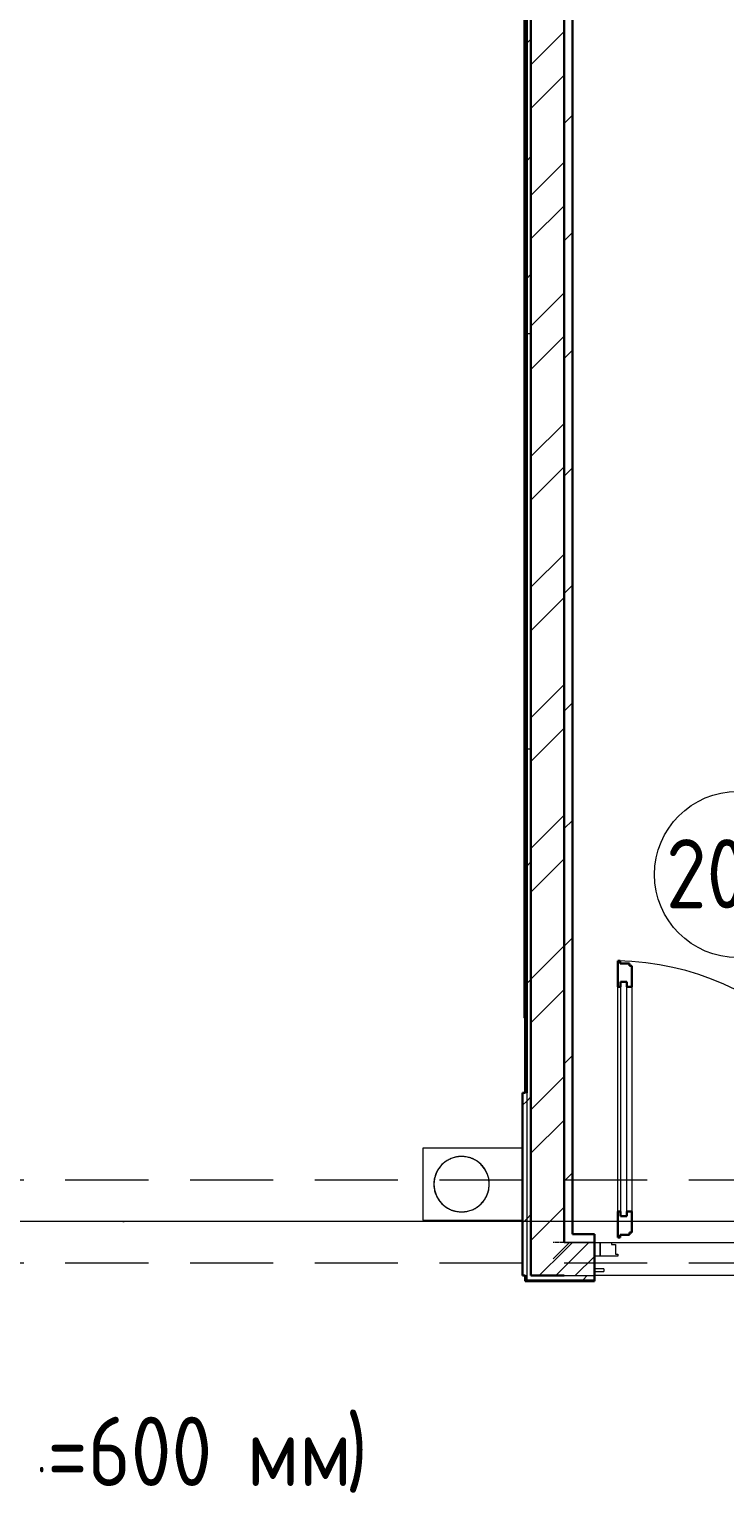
# Model space of a CAD drawing. Header units: millimetres. Extents: x -88595 to 880822, y -1054509 to -148035.
# Drawn here: x 277638 to 280148, y -275231 to -269948 of the extents above; entities that cross this region are included whole.
import ezdxf

# ---------------------------------------------------------------- set-up
doc = ezdxf.new("R2010")
doc.units = ezdxf.units.MM
for name, pattern in [('ADSK_Линия сетки', [25, 20, -2.5, 0, -2.5]), ('ADSK_Сверху', [4.5, 3, -1.5]), ('ADSK_Штриховая_ш2 п1_5', [4.5, 3, -1.5])]:
    doc.linetypes.add(name, pattern=pattern)
for name, color, linetype, lineweight in [('Аннотация', 7, 'Continuous', 20), ('Двери', 7, 'Continuous', 9), ('Линии', 7, 'Continuous', 9), ('Марки помещений', 7, 'Continuous', 20), ('Оборудование', 7, 'Continuous', 18), ('Ограждение', 7, 'Continuous', 9), ('Оси', 7, 'Continuous', 9), ('Перекрытие', 7, 'Continuous', 18), ('Сантехника', 7, 'Continuous', 18), ('Стены наружные', 7, 'Continuous', 18), ('Стены штриховка', 7, 'Continuous', 9)]:
    doc.layers.add(name, color=color, linetype=linetype, lineweight=lineweight)
doc.layers.add('Двери открывание', color=7, linetype='Continuous', lineweight=9, true_color=0xc0c0c0)
doc.styles.add('GOST Common_2', font='GOST_Common.ttf', dxfattribs={"width": 0.9, "height": 350})
doc.styles.add('GOST Common_4', font='GOST_Common.ttf', dxfattribs={"width": 0.9, "height": 3.5})

# ---------------------------------------------------------------- blocks, each defined once
blk = doc.blocks.new('2 этаж')
at = {"layer": 'Двери', "lineweight": 18, "true_color": 0xff0000}
h = blk.add_hatch(dxfattribs=at)
h.set_pattern_fill('FP_2', color=1, style=0, pattern_type=2)
h.set_pattern_definition([(45, (309452.5, 653421.506), (-35.3553, 35.3553), [])])
h.paths.add_polyline_path([(310292.5, 653361.5), (310292.5, 653481.5), (310142.5, 653481.5), (310142.5, 653361.5)])
h.paths.add_polyline_path([(308862.5, 653361.5), (309012.5, 653361.5), (309012.5, 653481.5), (308862.5, 653481.5)])
at = {"layer": 'Двери', "lineweight": 30}
for p, q in [((309096.5, 654497.5), (309104.5, 654497.5)), ((309096.5, 654403.5), (309096.5, 654497.5)), ((309104.5, 654497.5), (309104.5, 654488.5)), ((309104.5, 654488.5), (309138.5, 654488.5)), ((309138.5, 654488.5), (309138.5, 654479.5)), ((309138.5, 654479.5), (309146.5, 654479.5)), ((309146.5, 654479.5), (309146.5, 654403.5)), ((309105.5, 654421.5), (309105.5, 654403.5)), ((309129.5, 654421.5), (309105.5, 654421.5)), ((309129.5, 654403.5), (309129.5, 654421.5)), ((309105.5, 654403.5), (309096.5, 654403.5)), ((309146.5, 654403.5), (309129.5, 654403.5)), ((309096.5, 653499.5), (309096.5, 653593.5)), ((309105.5, 653593.5), (309096.5, 653593.5)), ((309105.5, 653575.5), (309105.5, 653593.5)), ((309129.5, 653575.5), (309105.5, 653575.5)), ((309129.5, 653593.5), (309129.5, 653575.5)), ((309146.5, 653593.5), (309129.5, 653593.5)), ((309146.5, 653593.5), (309146.5, 653517.5)), ((309104.5, 653499.5), (309096.5, 653499.5)), ((309104.5, 653508.5), (309104.5, 653499.5)), ((309138.5, 653508.5), (309104.5, 653508.5)), ((309138.5, 653517.5), (309138.5, 653508.5)), ((309146.5, 653517.5), (309138.5, 653517.5))]:
    blk.add_line(p, q, dxfattribs=at)
at = {"layer": 'Двери'}
for p, q in [((309105.5, 654421.5), (309105.5, 653575.5)), ((309129.5, 654421.5), (309105.5, 654421.5)), ((309129.5, 653575.5), (309129.5, 654421.5)), ((309096.5, 653593.5), (309096.5, 654403.5)), ((309146.5, 654403.5), (309146.5, 653593.5)), ((309105.5, 653575.5), (309129.5, 653575.5)), ((309012.5, 653481.5), (309032.5, 653481.5)), ((309012.5, 653431.5), (309012.5, 653481.5)), ((309032.5, 653481.5), (309032.5, 653431.5)), ((309032.5, 653481.5), (309073.5, 653481.5)), ((309032.5, 653431.5), (309032.5, 653481.5)), ((309073.5, 653481.5), (309073.5, 653473.5)), ((309073.5, 653473.5), (309087.5, 653473.5)), ((309087.5, 653473.5), (309087.5, 653439.5)), ((309032.5, 653431.5), (309012.5, 653431.5)), ((309096.5, 653431.5), (309032.5, 653431.5)), ((309087.5, 653439.5), (309096.5, 653439.5)), ((309096.5, 653439.5), (309096.5, 653431.5))]:
    blk.add_line(p, q, dxfattribs=at)
at = {"layer": 'Двери', "linetype": 'ADSK_Штриховая_ш2 п1_5'}
for p, q in [((309012.5, 653481.5), (308862.5, 653481.5)), ((309012.5, 653361.5), (309012.5, 653481.5)), ((308862.5, 653361.5), (309012.5, 653361.5))]:
    blk.add_line(p, q, dxfattribs=at)
at = {"layer": 'Двери открывание'}
blk.add_arc((309078.5, 653499.5), 998, 0, 88.9666, dxfattribs=at)
at = {"layer": 'Линии', "linetype": 'ADSK_Сверху', "ltscale": 100}
for p, q in [((311902.5, 653706.5), (301037.5, 653706.5)), ((311902.5, 653406.5), (301037.5, 653406.5))]:
    blk.add_line(p, q, dxfattribs=at)
at = {"layer": 'Марки помещений'}
blk.add_circle((309528.8, 654809.3), 300, dxfattribs=at)
at = {"layer": 'Ограждение'}
for p, q in [((308757.5, 659576.5), (308757.5, 654291.5)), ((308762.5, 654291.5), (308757.5, 654291.5)), ((309046.5, 653386.5), (309012.5, 653386.5)), ((309012.5, 653376.5), (309046.5, 653376.5)), ((309046.5, 653386.5), (309046.5, 653376.5))]:
    blk.add_line(p, q, dxfattribs=at)
at = {"layer": 'Оси', "linetype": 'ADSK_Линия сетки', "ltscale": 100}
blk.add_line((364564.8, 653556.5), (287587.4, 653556.5), dxfattribs=at)
at = {"layer": 'Перекрытие', "color": 49, "ltscale": 100, "true_color": 0x464646}
blk.add_line((308752.5, 653556.5), (306872.5, 653556.5), dxfattribs=at)
at = {"layer": 'Сантехника'}
for p, q in [((308752.5, 653821.5), (308392.5, 653821.5)), ((308392.5, 653821.5), (308392.5, 653561.5)), ((308392.5, 653561.5), (308752.5, 653561.5))]:
    blk.add_line(p, q, dxfattribs=at)
at = {"layer": 'Сантехника', "flags": 128}
for points in [[(308632.5, 653691.5), (308632.4, 653695.5), (308632.2, 653699.5), (308631.8, 653703.5), (308631.2, 653707.4), (308630.5, 653711.4), (308629.6, 653715.3), (308628.6, 653719.1), (308627.4, 653723), (308626.1, 653726.7), (308624.6, 653730.4), (308623, 653734.1), (308621.2, 653737.7), (308619.3, 653741.2), (308617.2, 653744.6), (308615, 653748), (308612.7, 653751.2), (308610.3, 653754.4), (308607.7, 653757.4), (308605, 653760.4), (308602.2, 653763.2), (308599.2, 653766), (308596.2, 653768.6), (308593.1, 653771.1), (308589.9, 653773.4), (308586.5, 653775.7), (308583.1, 653777.7), (308579.6, 653779.7), (308576.1, 653781.5), (308572.4, 653783.2), (308568.7, 653784.7), (308565, 653786.1), (308561.2, 653787.3), (308557.3, 653788.4), (308553.4, 653789.3), (308549.5, 653790.1), (308545.5, 653790.7), (308541.6, 653791.1), (308537.6, 653791.4), (308533.6, 653791.5), (308529.6, 653791.5), (308525.6, 653791.3), (308521.6, 653790.9), (308517.6, 653790.4), (308513.7, 653789.7), (308509.8, 653788.9), (308505.9, 653787.9), (308502.1, 653786.8), (308498.3, 653785.5), (308494.6, 653784), (308490.9, 653782.4), (308487.3, 653780.7), (308483.8, 653778.8), (308480.3, 653776.8), (308476.9, 653774.6), (308473.7, 653772.4), (308470.5, 653769.9), (308467.4, 653767.4), (308464.4, 653764.7), (308461.5, 653761.9), (308458.8, 653759.1), (308456.1, 653756), (308453.6, 653752.9), (308451.2, 653749.7), (308448.9, 653746.4), (308446.8, 653743.1), (308444.8, 653739.6), (308443, 653736), (308441.3, 653732.4), (308439.7, 653728.7), (308438.3, 653725), (308437, 653721.2), (308435.9, 653717.4), (308434.9, 653713.5), (308434.1, 653709.6), (308433.5, 653705.6), (308433, 653701.6), (308432.7, 653697.7), (308432.5, 653693.7), (308432.5, 653691.5)], [(308432.5, 653691.5), (308432.6, 653687.5), (308432.8, 653683.5), (308433.2, 653679.5), (308433.8, 653675.6), (308434.5, 653671.6), (308435.4, 653667.7), (308436.4, 653663.9), (308437.6, 653660), (308438.9, 653656.3), (308440.4, 653652.6), (308442, 653648.9), (308443.8, 653645.3), (308445.7, 653641.8), (308447.8, 653638.4), (308450, 653635), (308452.3, 653631.8), (308454.7, 653628.6), (308457.3, 653625.6), (308460, 653622.6), (308462.8, 653619.8), (308465.8, 653617), (308468.8, 653614.4), (308471.9, 653611.9), (308475.1, 653609.6), (308478.5, 653607.4), (308481.9, 653605.3), (308485.4, 653603.3), (308488.9, 653601.5), (308492.6, 653599.8), (308496.3, 653598.3), (308500, 653596.9), (308503.8, 653595.7), (308507.7, 653594.6), (308511.6, 653593.7), (308515.5, 653593), (308519.5, 653592.4), (308523.4, 653591.9), (308527.4, 653591.6), (308531.4, 653591.5), (308535.4, 653591.5), (308539.4, 653591.7), (308543.4, 653592.1), (308547.4, 653592.6), (308551.3, 653593.3), (308555.2, 653594.1), (308559.1, 653595.1), (308562.9, 653596.2), (308566.7, 653597.5), (308570.4, 653599), (308574.1, 653600.6), (308577.7, 653602.3), (308581.2, 653604.2), (308584.7, 653606.2), (308588.1, 653608.4), (308591.4, 653610.7), (308594.5, 653613.1), (308597.6, 653615.6), (308600.6, 653618.3), (308603.5, 653621.1), (308606.2, 653624), (308608.9, 653627), (308611.4, 653630.1), (308613.8, 653633.3), (308616.1, 653636.6), (308618.2, 653640), (308620.2, 653643.4), (308622, 653647), (308623.7, 653650.6), (308625.3, 653654.3), (308626.7, 653658), (308628, 653661.8), (308629.1, 653665.6), (308630.1, 653669.5), (308630.9, 653673.4), (308631.5, 653677.4), (308632, 653681.4), (308632.3, 653685.4), (308632.5, 653689.3), (308632.5, 653691.5)]]:
    blk.add_lwpolyline(points, dxfattribs=at)
at = {"layer": 'Сантехника'}
for start, end in [(0, 180), (180, 0)]:
    blk.add_arc((308532.5, 653691.5), 100, start, end, dxfattribs=at)
at = {"layer": 'Стены наружные', "lineweight": 30}
for p, q in [((308902.5, 659756.5), (308902.5, 653481.5)), ((308932.5, 653511.5), (308932.5, 659726.5)), ((308762.5, 659571.5), (308762.5, 654021.5)), ((308767.5, 654021.5), (308767.5, 659576.5)), ((308782.5, 659581.5), (308782.5, 653361.5)), ((308752.5, 654021.5), (308752.5, 653361.5)), ((308762.5, 654021.5), (308752.5, 654021.5)), ((309012.5, 653511.5), (308932.5, 653511.5)), ((309012.5, 653481.5), (309012.5, 653511.5)), ((309012.5, 653341.5), (309012.5, 653481.5)), ((308752.5, 653361.5), (308762.5, 653361.5)), ((308762.5, 653361.5), (308762.5, 653341.5)), ((308782.5, 653361.5), (308902.5, 653361.5)), ((308762.5, 653341.5), (309012.5, 653341.5))]:
    blk.add_line(p, q, dxfattribs=at)
at = {"layer": 'Стены наружные', "linetype": 'Continuous', "lineweight": 9}
for p, q in [((308782.5, 657731.8), (308902.5, 657851.8)), ((308762.5, 657804.7), (308767.5, 657809.7)), ((308767.5, 657809.7), (308782.5, 657824.7)), ((308762.5, 657733.9), (308767.5, 657738.9)), ((308782.5, 657574.7), (308902.5, 657694.7)), ((308762.5, 657663.2), (308767.5, 657668.2)), ((308762.5, 657592.5), (308767.5, 657597.5)), ((308902.5, 657520.4), (308932.5, 657550.4)), ((308762.5, 657521.8), (308767.5, 657526.8)), ((308762.5, 657451.1), (308767.5, 657456.1)), ((308762.5, 657380.4), (308767.5, 657385.4)), ((308767.5, 657385.4), (308782.5, 657400.4)), ((308782.5, 657260.4), (308902.5, 657380.4)), ((308762.5, 657309.7), (308767.5, 657314.7)), ((308762.5, 657239), (308767.5, 657244)), ((308782.5, 657103.2), (308902.5, 657223.2)), ((308762.5, 657168.3), (308767.5, 657173.3)), ((308902.5, 657096.1), (308932.5, 657126.1)), ((308762.5, 657097.5), (308767.5, 657102.5)), ((308762.5, 657026.8), (308767.5, 657031.8)), ((308762.5, 656956.1), (308767.5, 656961.1)), ((308767.5, 656961.1), (308782.5, 656976.1)), ((308782.5, 656788.9), (308902.5, 656908.9)), ((308762.5, 656885.4), (308767.5, 656890.4)), ((308762.5, 656814.7), (308767.5, 656819.7)), ((308762.5, 656744), (308767.5, 656749)), ((308782.5, 656631.8), (308902.5, 656751.8)), ((308902.5, 656671.9), (308932.5, 656701.9)), ((308762.5, 656673.3), (308767.5, 656678.3)), ((308762.5, 656602.6), (308767.5, 656607.6)), ((308762.5, 656531.9), (308767.5, 656536.9)), ((308762.5, 656461.2), (308767.5, 656466.2)), ((308782.5, 656317.5), (308902.5, 656437.5)), ((308762.5, 656390.4), (308767.5, 656395.4)), ((308762.5, 656319.7), (308767.5, 656324.7)), ((308782.5, 656160.3), (308902.5, 656280.3)), ((308902.5, 656247.6), (308932.5, 656277.6)), ((308762.5, 656249), (308767.5, 656254)), ((308762.5, 656178.3), (308767.5, 656183.3)), ((308762.5, 656107.6), (308767.5, 656112.6)), ((308762.5, 656036.9), (308767.5, 656041.9)), ((308762.5, 655966.2), (308767.5, 655971.2)), ((308782.5, 655846), (308902.5, 655966)), ((308762.5, 655895.5), (308767.5, 655900.5)), ((308902.5, 655823.3), (308932.5, 655853.3)), ((308762.5, 655824.8), (308767.5, 655829.8)), ((308782.5, 655688.8), (308902.5, 655808.8)), ((308762.5, 655754), (308767.5, 655759)), ((308762.5, 655683.3), (308767.5, 655688.3)), ((308762.5, 655612.6), (308767.5, 655617.6)), ((308762.5, 655541.9), (308767.5, 655546.9)), ((308762.5, 655471.2), (308767.5, 655476.2)), ((308782.5, 655374.5), (308902.5, 655494.5)), ((308902.5, 655399.1), (308932.5, 655429.1)), ((308762.5, 655400.5), (308767.5, 655405.5)), ((308762.5, 655329.8), (308767.5, 655334.8)), ((308782.5, 655217.4), (308902.5, 655337.4)), ((308762.5, 655259.1), (308767.5, 655264.1)), ((308762.5, 655188.4), (308767.5, 655193.4)), ((308762.5, 655117.6), (308767.5, 655122.6)), ((308762.5, 655046.9), (308767.5, 655051.9)), ((308782.5, 654903.1), (308902.5, 655023.1)), ((308902.5, 654974.8), (308932.5, 655004.8)), ((308762.5, 654976.2), (308767.5, 654981.2)), ((308762.5, 654905.5), (308767.5, 654910.5)), ((308762.5, 654834.8), (308767.5, 654839.8)), ((308767.5, 654839.8), (308782.5, 654854.8)), ((308782.5, 654745.9), (308902.5, 654865.9)), ((308762.5, 654764.1), (308767.5, 654769.1)), ((308762.5, 654693.4), (308767.5, 654698.4)), ((308762.5, 654622.7), (308767.5, 654627.7)), ((308902.5, 654550.5), (308932.5, 654580.5)), ((308762.5, 654552), (308767.5, 654557)), ((308782.5, 654431.6), (308902.5, 654551.6)), ((308762.5, 654481.3), (308767.5, 654486.3)), ((308762.5, 654410.5), (308767.5, 654415.5)), ((308767.5, 654415.5), (308782.5, 654430.5)), ((308782.5, 654274.4), (308902.5, 654394.4)), ((308762.5, 654339.8), (308767.5, 654344.8)), ((308762.5, 654269.1), (308767.5, 654274.1)), ((308762.5, 654198.4), (308767.5, 654203.4)), ((308902.5, 654126.3), (308932.5, 654156.3)), ((308762.5, 654127.7), (308767.5, 654132.7)), ((308762.5, 654057), (308767.5, 654062)), ((308782.5, 653960.1), (308902.5, 654080.1)), ((308767.5, 653991.3), (308782.5, 654006.3)), ((308752.5, 653976.3), (308767.5, 653991.3)), ((308782.5, 653803), (308902.5, 653923)), ((308902.5, 653702), (308932.5, 653732)), ((308767.5, 653567), (308782.5, 653582)), ((308782.5, 653488.7), (308902.5, 653608.7)), ((308752.5, 653552), (308767.5, 653567)), ((308902.5, 653451.5), (308932.5, 653481.5)), ((308812.5, 653361.5), (308902.5, 653451.5)), ((308971.3, 653346.5), (308986.3, 653361.5)), ((308762.5, 653349.9), (308767.5, 653354.9)), ((308824.8, 653341.5), (308829.8, 653346.5)), ((308895.5, 653341.5), (308900.5, 653346.5)), ((308966.3, 653341.5), (308971.3, 653346.5))]:
    blk.add_line(p, q, dxfattribs=at)
at = {"layer": 'Стены наружные'}
for p, q in [((309073.5, 653481.5), (310081.5, 653481.5)), ((310142.5, 653361.5), (309012.5, 653361.5))]:
    blk.add_line(p, q, dxfattribs=at)
at = {"layer": 'Стены штриховка'}
for p, q in [((308767.5, 656761.5), (308782.5, 656761.5)), ((308782.5, 655261.5), (308767.5, 655261.5)), ((308767.5, 654021.5), (308762.5, 654021.5)), ((308767.5, 654021.5), (308767.5, 653346.5)), ((309012.5, 653481.5), (308902.5, 653481.5)), ((308902.5, 653481.5), (309012.5, 653481.5)), ((308762.5, 653361.5), (308767.5, 653361.5)), ((308902.5, 653361.5), (309012.5, 653361.5)), ((308767.5, 653346.5), (309012.5, 653346.5))]:
    blk.add_line(p, q, dxfattribs=at)
at = {"layer": 'Аннотация', "width": 0.9}
for s, height, style, p in [('=600', 250, 'GOST Common_2', (307037.4, 652602.2)), (')', 250, 'GOST Common_2', (308114.9, 652602.2)), ('мм', 250, 'GOST Common_2', (307757.7, 652602.2)), ('.', 138.8, 'GOST Common_4', (306999.8, 652651.5))]:
    blk.add_text(s, height=height, dxfattribs=dict(at, style=style)).set_placement(p)
at = {"layer": 'Марки помещений', "style": 'GOST Common_2', "width": 0.9}
blk.add_text('205', height=250, dxfattribs=at).set_placement((309270.1, 654687))

msp = doc.modelspace()

# ---------------------------------------------------------------- block references
at = {"layer": 'Оборудование', "color": 5, "true_color": 0x0000ff}
msp.add_blockref('2 этаж', (-29334.2, -927808.4), dxfattribs=at)

doc.saveas('drawing.dxf')
